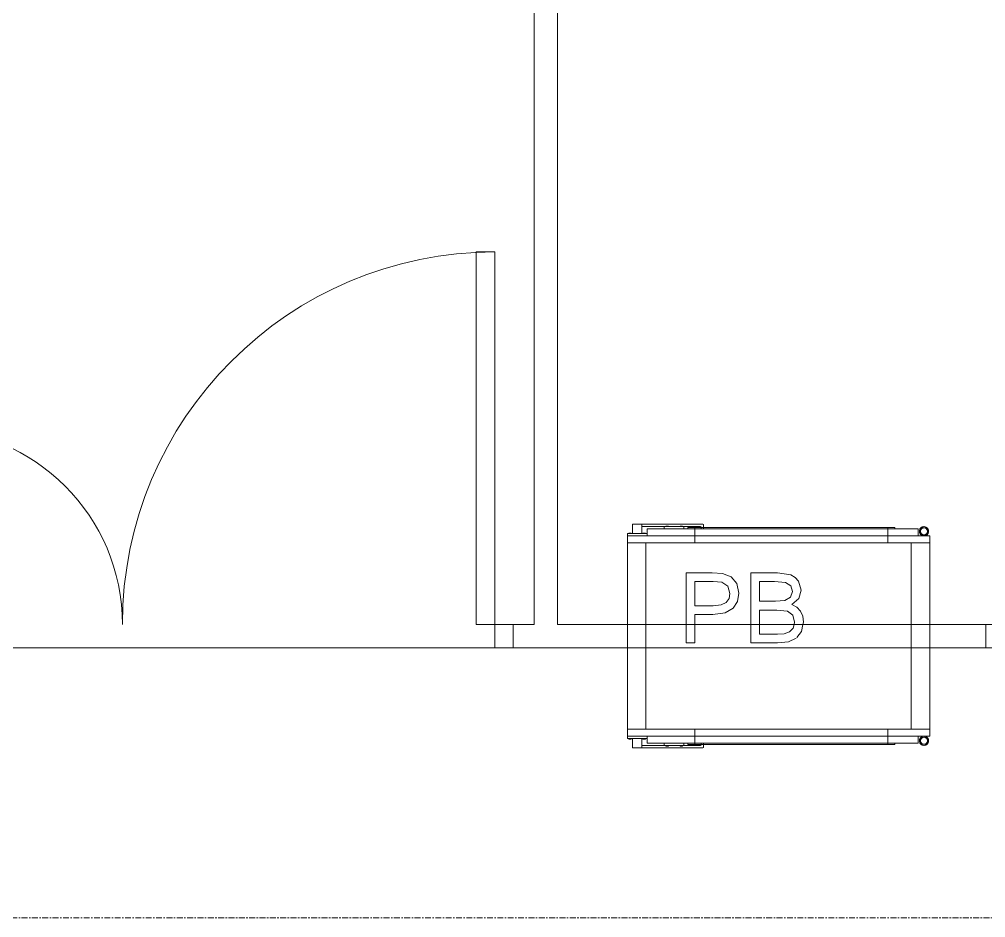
# Model space of a CAD drawing. Header units: millimetres. Extents: x -22227 to 20164, y 15335 to 61747.
# Drawn here: x -17065 to -14989, y 44437 to 46367 of the extents above; entities that cross this region are included whole.
import ezdxf

# ---------------------------------------------------------------- set-up
doc = ezdxf.new("R2010")
doc.units = ezdxf.units.MM
doc.linetypes.add('Grid Line', pattern=[22.225, 12.7, -3.175, 3.175, -3.175])
for name, color, linetype, lineweight in [('A-DETL-GENF', 7, 'Continuous', 5), ('A-WALL', 7, 'Continuous', 9), ('S-GRID', 7, 'Continuous', 9)]:
    doc.layers.add(name, color=color, linetype=linetype, lineweight=lineweight)
for name, color, linetype, lineweight, true_color in [('A-DOOR', 5, 'Continuous', 9, 0x0000ff), ('A-FLOR', 7, 'Continuous', 9, 0x007f00), ('A-GLAZ', 7, 'Continuous', 9, 0x00007f)]:
    doc.layers.add(name, color=color, linetype=linetype, lineweight=lineweight, true_color=true_color)

# ---------------------------------------------------------------- blocks, each defined once
blk = doc.blocks.new('Cư_a đôi ca_nh lê_ch - _D2 _1300x2200__TrongNha-1164139-MẶT BẰNG BỐ TRÍ THIẾT BỊ')
at = {"layer": 'A-DETL-GENF', "color": 253, "lineweight": 9, "true_color": 0xaaaaaa}
for p, q in [((-785, -25), (-745, -25)), ((-785, -25), (-785, -825)), ((-745, -25), (-745, -825)), ((435, -25), (395, -25)), ((395, -25), (395, -445)), ((435, -25), (435, -445)), ((435, -445), (395, -445)), ((-785, -825), (-745, -825))]:
    blk.add_line(p, q, dxfattribs=at)
for centre, radius, start, end in [((-785, -25), 800, 270, 360), ((435, -25), 420, 180, 270)]:
    blk.add_arc(centre, radius, start, end, dxfattribs=at)
at = {"layer": 'A-DOOR', "color": 254, "true_color": 0xccccff}
for p, q in [((-825, -25), (-825, 25)), ((-825, 25), (-785, 25)), ((-785, -25), (-785, 25)), ((435, 25), (475, 25)), ((435, -25), (435, 25)), ((475, 25), (475, -25)), ((-785, -25), (-825, -25)), ((475, -25), (435, -25))]:
    blk.add_line(p, q, dxfattribs=at)
at = {"layer": 'A-DOOR', "color": 161, "true_color": 0xaaaaff}
for p, q in [((-825, 25), (-785, 25)), ((-785, 25), (-785, -25)), ((435, -25), (435, 25)), ((435, 25), (475, 25)), ((-785, -25), (-825, -25)), ((475, -25), (435, -25))]:
    blk.add_line(p, q, dxfattribs=at)
at = {"layer": 'A-DOOR', "color": 254, "true_color": 0xe0e0ff}
for p, q in [((-825, -25), (-825, 25)), ((475, -25), (475, 25))]:
    blk.add_line(p, q, dxfattribs=at)
blk = doc.blocks.new('Passbox - KT 500x500x400-V32-MẶT BẰNG BỐ TRÍ THIẾT BỊ')
at = {"layer": 'A-GLAZ', "color": 254, "true_color": 0xcccce5}
for p, q in [((-294.1, 240), (-314.1, 240)), ((-314.1, 220), (-314.1, 240)), ((-294.1, 240), (-294.1, 235)), ((-294.1, 240), (-163, 240)), ((-245.8, 235), (-294.1, 235)), ((-294.1, 235), (-294.1, 220)), ((-245.8, 230), (-282.6, 230)), ((-282.6, 220), (-282.6, 230)), ((-245.8, 235), (-203.4, 235)), ((-245.8, 230), (-245.8, 235)), ((-203.4, 230), (-245.8, 230)), ((-240.7, 236.3), (-242.1, 236.3)), ((-242.1, 236.3), (-240.7, 236.3)), ((-242.1, 235), (-242.1, 236.3)), ((-240.7, 235), (-242.1, 235)), ((-242.1, 235), (-240.7, 235)), ((-237.9, 236.3), (-240.7, 236.3)), ((-240.7, 236.3), (-237.9, 236.3)), ((-240.7, 235), (-240.7, 236.3)), ((-240.7, 235), (-240.7, 236.3)), ((-237.9, 235), (-240.7, 235)), ((-240.7, 235), (-237.9, 235)), ((-237.9, 236.3), (-236.5, 236.3)), ((-236.5, 236.3), (-237.9, 236.3)), ((-237.9, 236.3), (-237.9, 235)), ((-237.9, 235), (-237.9, 236.3)), ((-237.9, 235), (-236.5, 235)), ((-236.5, 235), (-237.9, 235)), ((-236.5, 235), (-236.5, 236.3)), ((-210.3, 236.3), (-211.8, 236.3)), ((-211.8, 236.3), (-210.3, 236.3)), ((-211.8, 235), (-211.8, 236.3)), ((-210.3, 235), (-211.8, 235)), ((-211.8, 235), (-210.3, 235)), ((-210.3, 236.3), (-207.5, 236.3)), ((-207.5, 236.3), (-210.3, 236.3)), ((-210.3, 236.3), (-210.3, 235)), ((-210.3, 235), (-210.3, 236.3)), ((-210.3, 235), (-207.5, 235)), ((-207.5, 235), (-210.3, 235)), ((-207.5, 236.3), (-206.1, 236.3)), ((-206.1, 236.3), (-207.5, 236.3)), ((-207.5, 235), (-207.5, 236.3)), ((-207.5, 235), (-207.5, 236.3)), ((-207.5, 235), (-206.1, 235)), ((-206.1, 235), (-207.5, 235)), ((-206.1, 235), (-206.1, 236.3)), ((-168, 235), (-203.4, 235)), ((-203.4, 235), (-203.4, 230)), ((-193, 230), (-203.4, 230)), ((-195, 230), (-135, 230)), ((-195, 230), (-193, 230)), ((-180.3, 233), (-193, 233)), ((-178.5, 233), (-180, 233)), ((-180, 233), (-178.5, 233)), ((-180, 232.2), (-180, 200)), ((-166.8, 233), (-177.7, 233)), ((-177.7, 233), (-166.8, 233)), ((-135, 233), (-165.2, 233)), ((-165.2, 233), (-135, 233)), ((-161, 238), (-161, 233)), ((-135, 233), (190, 233)), ((190, 233), (-135, 233)), ((190, 230), (-135, 230)), ((220.2, 233), (190, 233)), ((190, 233), (220.2, 233)), ((190, 230), (250, 230)), ((232.7, 233), (221.8, 233)), ((221.8, 233), (232.7, 233)), ((235, 233), (233.5, 233)), ((233.5, 233), (235, 233)), ((235, 230.8), (235, 233)), ((235, 200), (235, 230)), ((248, 233), (235.3, 233)), ((248, 230), (250, 230)), ((300, 230), (248, 230)), ((300, 230), (300, 215)), ((-314.1, 220), (-325, 220)), ((-325, 215), (-325, 220)), ((-282.6, 215), (-325, 215)), ((-325, 200), (-325, 215)), ((-320.7, 220), (-322.1, 220)), ((-322.1, 220), (-320.7, 220)), ((-320.7, 220), (-322.1, 220)), ((-322.1, 220), (-320.7, 220)), ((-317.9, 220), (-320.7, 220)), ((-320.7, 220), (-317.9, 220)), ((-317.9, 220), (-320.7, 220)), ((-320.7, 220), (-317.9, 220)), ((-317.9, 220), (-316.5, 220)), ((-316.5, 220), (-317.9, 220)), ((-317.9, 220), (-316.5, 220)), ((-316.5, 220), (-317.9, 220)), ((-294.1, 220), (-314.1, 220)), ((-282.6, 220), (-294.1, 220)), ((-290.3, 220), (-291.8, 220)), ((-291.8, 220), (-290.3, 220)), ((-290.3, 220), (-291.8, 220)), ((-291.8, 220), (-290.3, 220)), ((-290.3, 220), (-287.5, 220)), ((-287.5, 220), (-290.3, 220)), ((-290.3, 220), (-287.5, 220)), ((-287.5, 220), (-290.3, 220)), ((-287.5, 220), (-286.1, 220)), ((-286.1, 220), (-287.5, 220)), ((-287.5, 220), (-286.1, 220)), ((-286.1, 220), (-287.5, 220)), ((-282.6, 215), (-282.6, 220)), ((300, 215), (-282.6, 215)), ((325, 215), (300, 215)), ((325, 215), (325, 200)), ((-325, 200), (-325, 25)), ((-285, 200), (-285, 25)), ((-285, 200), (-285, 25)), ((285, 200), (285, 25)), ((285, 25), (285, 200)), ((325, 200), (325, 25)), ((-198.5, 25), (-198.5, 135.8)), ((-198.5, 135.8), (-142.7, 135.8)), ((-142.7, 135.8), (-120.2, 134.4)), ((-120.2, 134.4), (-101.9, 127.4)), ((-101.9, 127.4), (-90, 112.8)), ((-59.6, 25), (-59.6, 135.8)), ((-59.6, 135.8), (-2.1, 135.8)), ((-2.1, 135.8), (26, 131.4)), ((26, 131.4), (35.5, 125.8)), ((35.5, 125.8), (42.7, 117.8)), ((-140.8, 117), (-179.7, 117)), ((-179.7, 117), (-179.7, 65.2)), ((-121.9, 115.7), (-140.8, 117)), ((-109.2, 107.2), (-121.9, 115.7)), ((-104.4, 91.6), (-109.2, 107.2)), ((-90, 112.8), (-85.5, 92.3)), ((-9, 117), (-40.8, 117)), ((-40.8, 117), (-40.8, 74.6)), ((15.2, 115), (-9, 117)), ((26, 107.8), (15.2, 115)), ((29.8, 95.5), (26, 107.8)), ((42.7, 117.8), (48.7, 98.5)), ((-106.4, 80.5), (-104.4, 91.6)), ((-85.5, 92.3), (-88.6, 74.5)), ((13.7, 76.3), (25.8, 83.2)), ((25.8, 83.2), (29.8, 95.5)), ((48.7, 98.5), (43.6, 80.9)), ((-179.7, 65.2), (-140.3, 65.2)), ((-140.3, 65.2), (-123.6, 66.9)), ((-123.6, 66.9), (-112.6, 72.1)), ((-112.6, 72.1), (-106.4, 80.5)), ((-88.6, 74.5), (-97.7, 59.7)), ((-40.8, 74.6), (-6.4, 74.6)), ((-6.4, 74.6), (13.7, 76.3)), ((43.6, 80.9), (28.3, 67.6)), ((28.3, 67.6), (39, 62)), ((-141.4, 46.4), (-179.7, 46.4)), ((-179.7, 46.4), (-179.7, 25)), ((-114.7, 49.7), (-141.4, 46.4)), ((-97.7, 59.7), (-114.7, 49.7)), ((-4, 55.8), (-40.8, 55.8)), ((-40.8, 55.8), (-40.8, 25)), ((19.3, 53.3), (-4, 55.8)), ((30.9, 44.5), (19.3, 53.3)), ((34.5, 29.9), (30.9, 44.5)), ((39, 62), (46.9, 53.5)), ((46.9, 53.5), (51.8, 42.7)), ((51.8, 42.7), (53.4, 30.1)), ((-325, -25), (-325, 25)), ((-198.5, 25), (-198.5, -14.8)), ((-179.7, -14.8), (-179.7, 25)), ((-59.6, 25), (-59.6, -14.8)), ((-40.8, 4), (-40.8, 25)), ((33.4, 25), (31.5, 17.2)), ((33.4, 25), (34.5, 29.9)), ((48.9, 9.8), (52.3, 25)), ((53.4, 30.1), (52.3, 25)), ((325, 25), (325, -25)), ((-2.2, 4), (-40.8, 4)), ((11.8, 4.7), (-2.2, 4)), ((23.6, 8.8), (11.8, 4.7)), ((31.5, 17.2), (23.6, 8.8)), ((39.2, -2.9), (48.9, 9.8)), ((-198.5, -14.8), (-179.7, -14.8)), ((-59.6, -14.8), (-2.6, -14.8)), ((-2.6, -14.8), (21.6, -12.2)), ((21.6, -12.2), (38, -4.6)), ((-325, -25), (-325, -200)), ((-285, -25), (-285, -200)), ((-285, -25), (-285, -200)), ((285, -25), (285, -200)), ((285, -200), (285, -25)), ((325, -25), (325, -200)), ((-325, -200), (-325, -215)), ((-180, -200), (-180, -230)), ((235, -232.2), (235, -200)), ((325, -200), (325, -215)), ((-325, -215), (-282.6, -215)), ((-325, -215), (-325, -220)), ((-325, -220), (-314.1, -220)), ((-320.7, -220), (-322.1, -220)), ((-322.1, -220), (-320.7, -220)), ((-320.7, -220), (-322.1, -220)), ((-322.1, -220), (-320.7, -220)), ((-317.9, -220), (-320.7, -220)), ((-320.7, -220), (-317.9, -220)), ((-317.9, -220), (-320.7, -220)), ((-320.7, -220), (-317.9, -220)), ((-317.9, -220), (-316.5, -220)), ((-316.5, -220), (-317.9, -220)), ((-317.9, -220), (-316.5, -220)), ((-316.5, -220), (-317.9, -220)), ((-314.1, -220), (-294.1, -220)), ((-314.1, -220), (-314.1, -240)), ((-294.1, -220), (-294.1, -235)), ((-294.1, -220), (-282.6, -220)), ((-290.3, -220), (-291.8, -220)), ((-291.8, -220), (-290.3, -220)), ((-290.3, -220), (-291.8, -220)), ((-291.8, -220), (-290.3, -220)), ((-290.3, -220), (-287.5, -220)), ((-287.5, -220), (-290.3, -220)), ((-290.3, -220), (-287.5, -220)), ((-287.5, -220), (-290.3, -220)), ((-287.5, -220), (-286.1, -220)), ((-286.1, -220), (-287.5, -220)), ((-287.5, -220), (-286.1, -220)), ((-286.1, -220), (-287.5, -220)), ((-282.6, -220), (-282.6, -215)), ((-282.6, -215), (300, -215)), ((-282.6, -220), (-282.6, -230)), ((300, -215), (300, -230)), ((300, -215), (325, -215)), ((-314.1, -240), (-294.1, -240)), ((-294.1, -235), (-245.8, -235)), ((-294.1, -235), (-294.1, -240)), ((-163, -240), (-294.1, -240)), ((-282.6, -230), (-245.8, -230)), ((-245.8, -230), (-203.4, -230)), ((-245.8, -230), (-245.8, -235)), ((-203.4, -235), (-245.8, -235)), ((-240.7, -235), (-242.1, -235)), ((-242.1, -235), (-240.7, -235)), ((-242.1, -235), (-242.1, -236.3)), ((-240.7, -236.3), (-242.1, -236.3)), ((-242.1, -236.3), (-240.7, -236.3)), ((-237.9, -235), (-240.7, -235)), ((-240.7, -235), (-237.9, -235)), ((-240.7, -235), (-240.7, -236.3)), ((-240.7, -235), (-240.7, -236.3)), ((-237.9, -236.3), (-240.7, -236.3)), ((-240.7, -236.3), (-237.9, -236.3)), ((-237.9, -235), (-236.5, -235)), ((-236.5, -235), (-237.9, -235)), ((-237.9, -236.3), (-237.9, -235)), ((-237.9, -235), (-237.9, -236.3)), ((-237.9, -236.3), (-236.5, -236.3)), ((-236.5, -236.3), (-237.9, -236.3)), ((-236.5, -235), (-236.5, -236.3)), ((-210.3, -235), (-211.8, -235)), ((-211.8, -235), (-210.3, -235)), ((-211.8, -235), (-211.8, -236.3)), ((-210.3, -236.3), (-211.8, -236.3)), ((-211.8, -236.3), (-210.3, -236.3)), ((-210.3, -235), (-207.5, -235)), ((-207.5, -235), (-210.3, -235)), ((-210.3, -236.3), (-210.3, -235)), ((-210.3, -235), (-210.3, -236.3)), ((-210.3, -236.3), (-207.5, -236.3)), ((-207.5, -236.3), (-210.3, -236.3)), ((-207.5, -235), (-206.1, -235)), ((-206.1, -235), (-207.5, -235)), ((-207.5, -235), (-207.5, -236.3)), ((-207.5, -235), (-207.5, -236.3)), ((-207.5, -236.3), (-206.1, -236.3)), ((-206.1, -236.3), (-207.5, -236.3)), ((-206.1, -235), (-206.1, -236.3)), ((-203.4, -230), (-203.4, -235)), ((-203.4, -230), (-193, -230)), ((-203.4, -235), (-168, -235)), ((-193, -230), (-195, -230)), ((-135, -230), (-195, -230)), ((-193, -233), (-180.3, -233)), ((-180, -230.8), (-180, -233)), ((-180, -233), (-178.5, -233)), ((-178.5, -233), (-180, -233)), ((-177.7, -233), (-166.8, -233)), ((-166.8, -233), (-177.7, -233)), ((-165.2, -233), (-135, -233)), ((-135, -233), (-165.2, -233)), ((-161, -233), (-161, -238)), ((-135, -230), (190, -230)), ((190, -233), (-135, -233)), ((-135, -233), (190, -233)), ((250, -230), (190, -230)), ((190, -233), (220.2, -233)), ((220.2, -233), (190, -233)), ((221.8, -233), (232.7, -233)), ((232.7, -233), (221.8, -233)), ((233.5, -233), (235, -233)), ((235, -233), (233.5, -233)), ((235.3, -233), (248, -233)), ((250, -230), (248, -230)), ((248, -230), (300, -230))]:
    blk.add_line(p, q, dxfattribs=at)
at = {"layer": 'A-GLAZ', "color": 9, "true_color": 0xaaaad4}
for p, q in [((-314.1, 240), (-294.1, 240)), ((-314.1, 220), (-314.1, 240)), ((-163, 240), (-294.1, 240)), ((-294.1, 220), (-294.1, 240)), ((-294.1, 235), (-245.8, 235)), ((-282.6, 230), (300, 230)), ((-282.6, 215), (-282.6, 230)), ((-245.8, 235), (-203.4, 235)), ((-245.8, 230), (-245.8, 235)), ((-240.7, 236.3), (-242.1, 236.3)), ((-242.1, 236.3), (-240.7, 236.3)), ((-242.1, 235), (-242.1, 236.3)), ((-237.9, 236.3), (-240.7, 236.3)), ((-240.7, 236.3), (-237.9, 236.3)), ((-240.7, 235), (-240.7, 236.3)), ((-240.7, 235), (-240.7, 236.3)), ((-237.9, 236.3), (-236.5, 236.3)), ((-236.5, 236.3), (-237.9, 236.3)), ((-237.9, 236.3), (-237.9, 235)), ((-237.9, 235), (-237.9, 236.3)), ((-236.5, 235), (-236.5, 236.3)), ((-210.3, 236.3), (-211.8, 236.3)), ((-211.8, 236.3), (-210.3, 236.3)), ((-211.8, 235), (-211.8, 236.3)), ((-210.3, 236.3), (-207.5, 236.3)), ((-207.5, 236.3), (-210.3, 236.3)), ((-210.3, 236.3), (-210.3, 235)), ((-210.3, 235), (-210.3, 236.3)), ((-207.5, 236.3), (-206.1, 236.3)), ((-206.1, 236.3), (-207.5, 236.3)), ((-207.5, 235), (-207.5, 236.3)), ((-207.5, 235), (-207.5, 236.3)), ((-206.1, 235), (-206.1, 236.3)), ((-203.4, 235), (-168, 235)), ((-203.4, 230), (-203.4, 235)), ((-195, 233), (-195, 230)), ((-193, 233), (-195, 233)), ((-135, 233), (-195, 233)), ((-161, 233), (-161, 238)), ((-135, 233), (190, 233)), ((250, 233), (190, 233)), ((250, 233), (248, 233)), ((250, 230), (250, 233)), ((300, 215), (300, 230)), ((-325, 220), (-282.6, 220)), ((-325, 215), (-325, 220)), ((-325, 215), (325, 215)), ((-325, 200), (-325, 215)), ((-320.7, 221.3), (-322.1, 221.3)), ((-322.1, 221.3), (-320.7, 221.3)), ((-320.7, 221.3), (-322.1, 221.3)), ((-322.1, 221.3), (-320.7, 221.3)), ((-322.1, 220), (-322.1, 221.3)), ((-322.1, 220), (-322.1, 221.3)), ((-317.9, 221.3), (-320.7, 221.3)), ((-320.7, 221.3), (-317.9, 221.3)), ((-317.9, 221.3), (-320.7, 221.3)), ((-320.7, 221.3), (-317.9, 221.3)), ((-320.7, 220), (-320.7, 221.3)), ((-320.7, 220), (-320.7, 221.3)), ((-320.7, 220), (-320.7, 221.3)), ((-320.7, 220), (-320.7, 221.3)), ((-317.9, 221.3), (-316.5, 221.3)), ((-316.5, 221.3), (-317.9, 221.3)), ((-317.9, 221.3), (-316.5, 221.3)), ((-316.5, 221.3), (-317.9, 221.3)), ((-317.9, 221.3), (-317.9, 220)), ((-317.9, 220), (-317.9, 221.3)), ((-317.9, 221.3), (-317.9, 220)), ((-317.9, 220), (-317.9, 221.3)), ((-316.5, 220), (-316.5, 221.3)), ((-316.5, 220), (-316.5, 221.3)), ((-290.3, 221.3), (-291.8, 221.3)), ((-291.8, 221.3), (-290.3, 221.3)), ((-290.3, 221.3), (-291.8, 221.3)), ((-291.8, 221.3), (-290.3, 221.3)), ((-291.8, 220), (-291.8, 221.3)), ((-291.8, 220), (-291.8, 221.3)), ((-290.3, 221.3), (-287.5, 221.3)), ((-287.5, 221.3), (-290.3, 221.3)), ((-290.3, 221.3), (-287.5, 221.3)), ((-287.5, 221.3), (-290.3, 221.3)), ((-290.3, 221.3), (-290.3, 220)), ((-290.3, 220), (-290.3, 221.3)), ((-290.3, 221.3), (-290.3, 220)), ((-290.3, 220), (-290.3, 221.3)), ((-287.5, 221.3), (-286.1, 221.3)), ((-286.1, 221.3), (-287.5, 221.3)), ((-287.5, 221.3), (-286.1, 221.3)), ((-286.1, 221.3), (-287.5, 221.3)), ((-287.5, 220), (-287.5, 221.3)), ((-287.5, 220), (-287.5, 221.3)), ((-287.5, 220), (-287.5, 221.3)), ((-287.5, 220), (-287.5, 221.3)), ((-286.1, 220), (-286.1, 221.3)), ((-286.1, 220), (-286.1, 221.3)), ((325, 200), (325, 215)), ((325, 200), (-325, 200)), ((-325, 25), (-325, 200)), ((-325, 200), (325, 200)), ((325, 200), (325, 25)), ((-142.7, 135.8), (-198.5, 135.8)), ((-198.5, 135.8), (-198.5, 25)), ((-120.2, 134.4), (-142.7, 135.8)), ((-101.9, 127.4), (-120.2, 134.4)), ((-90, 112.8), (-101.9, 127.4)), ((-2.1, 135.8), (-59.6, 135.8)), ((-59.6, 135.8), (-59.6, 25)), ((26, 131.4), (-2.1, 135.8)), ((35.5, 125.8), (26, 131.4)), ((42.7, 117.8), (35.5, 125.8)), ((-179.7, 65.2), (-179.7, 117)), ((-179.7, 117), (-140.8, 117)), ((-140.8, 117), (-121.9, 115.7)), ((-121.9, 115.7), (-109.2, 107.2)), ((-109.2, 107.2), (-104.4, 91.6)), ((-85.5, 92.3), (-90, 112.8)), ((-40.8, 74.6), (-40.8, 117)), ((-40.8, 117), (-9, 117)), ((-9, 117), (15.2, 115)), ((15.2, 115), (26, 107.8)), ((26, 107.8), (29.8, 95.5)), ((48.7, 98.5), (42.7, 117.8)), ((-104.4, 91.6), (-106.4, 80.5)), ((-88.6, 74.5), (-85.5, 92.3)), ((25.8, 83.2), (13.7, 76.3)), ((29.8, 95.5), (25.8, 83.2)), ((43.6, 80.9), (48.7, 98.5)), ((-140.3, 65.2), (-179.7, 65.2)), ((-123.6, 66.9), (-140.3, 65.2)), ((-112.6, 72.1), (-123.6, 66.9)), ((-106.4, 80.5), (-112.6, 72.1)), ((-97.7, 59.7), (-88.6, 74.5)), ((-6.4, 74.6), (-40.8, 74.6)), ((13.7, 76.3), (-6.4, 74.6)), ((28.3, 67.6), (43.6, 80.9)), ((39, 62), (28.3, 67.6)), ((-179.7, 25), (-179.7, 46.4)), ((-179.7, 46.4), (-141.4, 46.4)), ((-141.4, 46.4), (-114.7, 49.7)), ((-114.7, 49.7), (-97.7, 59.7)), ((-40.8, 25), (-40.8, 55.8)), ((-40.8, 55.8), (-4, 55.8)), ((-4, 55.8), (19.3, 53.3)), ((19.3, 53.3), (30.9, 44.5)), ((30.9, 44.5), (34.5, 29.9)), ((46.9, 53.5), (39, 62)), ((51.8, 42.7), (46.9, 53.5)), ((53.4, 30.1), (51.8, 42.7)), ((34.5, 29.9), (33.4, 25)), ((52.3, 25), (53.4, 30.1)), ((-325, -200), (-325, -25)), ((325, -25), (325, -200)), ((-325, -200), (325, -200)), ((-325, -200), (-325, -215)), ((325, -200), (-325, -200)), ((325, -215), (325, -200)), ((-325, -215), (-325, -220)), ((325, -215), (-325, -215)), ((-282.6, -220), (-325, -220)), ((-322.1, -220), (-322.1, -221.3)), ((-322.1, -220), (-322.1, -221.3)), ((-320.7, -221.3), (-322.1, -221.3)), ((-322.1, -221.3), (-320.7, -221.3)), ((-320.7, -221.3), (-322.1, -221.3)), ((-322.1, -221.3), (-320.7, -221.3)), ((-320.7, -220), (-320.7, -221.3)), ((-320.7, -220), (-320.7, -221.3)), ((-320.7, -220), (-320.7, -221.3)), ((-320.7, -220), (-320.7, -221.3)), ((-317.9, -221.3), (-320.7, -221.3)), ((-320.7, -221.3), (-317.9, -221.3)), ((-317.9, -221.3), (-320.7, -221.3)), ((-320.7, -221.3), (-317.9, -221.3)), ((-317.9, -221.3), (-317.9, -220)), ((-317.9, -220), (-317.9, -221.3)), ((-317.9, -221.3), (-317.9, -220)), ((-317.9, -220), (-317.9, -221.3)), ((-317.9, -221.3), (-316.5, -221.3)), ((-316.5, -221.3), (-317.9, -221.3)), ((-317.9, -221.3), (-316.5, -221.3)), ((-316.5, -221.3), (-317.9, -221.3)), ((-316.5, -220), (-316.5, -221.3)), ((-316.5, -220), (-316.5, -221.3)), ((-314.1, -220), (-314.1, -240)), ((-294.1, -240), (-294.1, -220)), ((-291.8, -220), (-291.8, -221.3)), ((-291.8, -220), (-291.8, -221.3)), ((-290.3, -221.3), (-291.8, -221.3)), ((-291.8, -221.3), (-290.3, -221.3)), ((-290.3, -221.3), (-291.8, -221.3)), ((-291.8, -221.3), (-290.3, -221.3)), ((-290.3, -221.3), (-290.3, -220)), ((-290.3, -220), (-290.3, -221.3)), ((-290.3, -221.3), (-290.3, -220)), ((-290.3, -220), (-290.3, -221.3)), ((-290.3, -221.3), (-287.5, -221.3)), ((-287.5, -221.3), (-290.3, -221.3)), ((-290.3, -221.3), (-287.5, -221.3)), ((-287.5, -221.3), (-290.3, -221.3)), ((-287.5, -220), (-287.5, -221.3)), ((-287.5, -220), (-287.5, -221.3)), ((-287.5, -220), (-287.5, -221.3)), ((-287.5, -220), (-287.5, -221.3)), ((-287.5, -221.3), (-286.1, -221.3)), ((-286.1, -221.3), (-287.5, -221.3)), ((-287.5, -221.3), (-286.1, -221.3)), ((-286.1, -221.3), (-287.5, -221.3)), ((-286.1, -220), (-286.1, -221.3)), ((-286.1, -220), (-286.1, -221.3)), ((-282.6, -215), (-282.6, -230)), ((300, -230), (300, -215)), ((-294.1, -240), (-314.1, -240)), ((-245.8, -235), (-294.1, -235)), ((-294.1, -240), (-163, -240)), ((300, -230), (-282.6, -230)), ((-245.8, -230), (-245.8, -235)), ((-203.4, -235), (-245.8, -235)), ((-242.1, -235), (-242.1, -236.3)), ((-240.7, -236.3), (-242.1, -236.3)), ((-242.1, -236.3), (-240.7, -236.3)), ((-240.7, -235), (-240.7, -236.3)), ((-240.7, -235), (-240.7, -236.3)), ((-237.9, -236.3), (-240.7, -236.3)), ((-240.7, -236.3), (-237.9, -236.3)), ((-237.9, -236.3), (-237.9, -235)), ((-237.9, -235), (-237.9, -236.3)), ((-237.9, -236.3), (-236.5, -236.3)), ((-236.5, -236.3), (-237.9, -236.3)), ((-236.5, -235), (-236.5, -236.3)), ((-211.8, -235), (-211.8, -236.3)), ((-210.3, -236.3), (-211.8, -236.3)), ((-211.8, -236.3), (-210.3, -236.3)), ((-210.3, -236.3), (-210.3, -235)), ((-210.3, -235), (-210.3, -236.3)), ((-210.3, -236.3), (-207.5, -236.3)), ((-207.5, -236.3), (-210.3, -236.3)), ((-207.5, -235), (-207.5, -236.3)), ((-207.5, -235), (-207.5, -236.3)), ((-207.5, -236.3), (-206.1, -236.3)), ((-206.1, -236.3), (-207.5, -236.3)), ((-206.1, -235), (-206.1, -236.3)), ((-203.4, -235), (-203.4, -230)), ((-168, -235), (-203.4, -235)), ((-195, -230), (-195, -233)), ((-195, -233), (-135, -233)), ((-195, -233), (-193, -233)), ((-161, -238), (-161, -233)), ((190, -233), (-135, -233)), ((190, -233), (250, -233)), ((248, -233), (250, -233)), ((250, -233), (250, -230))]:
    blk.add_line(p, q, dxfattribs=at)
at = {"layer": 'A-GLAZ', "color": 254, "true_color": 0xe0e0ef}
for p, q in [((-294.1, 235), (-294.1, 240)), ((-294.1, 240), (-294.1, 235)), ((-203.4, 235), (-245.8, 235)), ((-203.4, 235), (-245.8, 235)), ((-245.8, 230), (-203.4, 230)), ((-203.4, 230), (-245.8, 230)), ((-240.7, 235), (-242.1, 235)), ((-242.1, 235), (-240.7, 235)), ((-237.9, 235), (-240.7, 235)), ((-240.7, 235), (-237.9, 235)), ((-237.9, 235), (-236.5, 235)), ((-236.5, 235), (-237.9, 235)), ((-210.3, 235), (-211.8, 235)), ((-211.8, 235), (-210.3, 235)), ((-210.3, 235), (-207.5, 235)), ((-207.5, 235), (-210.3, 235)), ((-207.5, 235), (-206.1, 235)), ((-206.1, 235), (-207.5, 235)), ((-193, 230), (-180.3, 230)), ((-180, 230), (-193, 230)), ((-178.5, 233), (-180, 233)), ((-180, 233), (-178.5, 233)), ((-178.5, 230), (-180, 230)), ((-180, 230), (-178.5, 230)), ((-166.8, 233), (-177.7, 233)), ((-177.7, 233), (-174, 233)), ((-174, 230), (-177.7, 230)), ((-177.7, 230), (-174, 230)), ((-174.2, 233), (-177.4, 233)), ((-174, 233), (-166.8, 233)), ((-166.8, 230), (-174, 230)), ((-174, 230), (-166.8, 230)), ((-166, 232.8), (-166, 230)), ((-166, 230), (-166, 232.8)), ((-135, 230), (-165.2, 230)), ((-165.2, 230), (-146.6, 230)), ((-146.6, 233), (-161.2, 233)), ((-161.2, 233), (-157.5, 233)), ((-161, 230.8), (-161, 233)), ((-157.5, 233), (-146.6, 233)), ((-135, 233), (-146.6, 233)), ((-146.6, 233), (-135, 233)), ((-146.6, 230), (-135, 230)), ((190, 233), (-135, 233)), ((-135, 233), (190, 233)), ((-135, 230), (190, 230)), ((190, 230), (-135, 230)), ((220.2, 233), (190, 233)), ((190, 233), (201.6, 233)), ((212.5, 230), (190, 230)), ((190, 230), (201.6, 230)), ((201.6, 233), (220.2, 233)), ((201.6, 230), (212.5, 230)), ((220.2, 230), (212.5, 230)), ((212.5, 230), (220.2, 230)), ((232.7, 233), (221.8, 233)), ((221.8, 233), (229, 233)), ((232.7, 230), (221.8, 230)), ((221.8, 230), (229, 230)), ((229, 233), (232.7, 233)), ((229, 230), (232.7, 230)), ((232.4, 233), (229.2, 233)), ((235, 233), (233.5, 233)), ((233.5, 233), (235, 233)), ((235, 230), (233.5, 230)), ((233.5, 230), (235, 230)), ((248, 230), (235, 230)), ((235.3, 230), (242, 230)), ((242, 230), (248, 230)), ((-325, 215), (-282.6, 215)), ((-180, 215), (-325, 215)), ((-314.1, 220), (-294.1, 220)), ((-294.1, 220), (-314.1, 220)), ((-282.6, 220), (-282.6, 215)), ((-282.6, 215), (-282.6, 220)), ((-282.6, 215), (-180, 215)), ((-178.5, 215), (-180, 215)), ((-180, 215), (-174, 215)), ((-174, 215), (-178.5, 215)), ((-157.5, 215), (-174, 215)), ((-174, 215), (-166.8, 215)), ((-166.8, 215), (-157.5, 215)), ((-146.6, 215), (-157.5, 215)), ((-157.5, 215), (-146.6, 215)), ((-135, 215), (-146.6, 215)), ((-146.6, 215), (-135, 215)), ((-135, 215), (190, 215)), ((190, 215), (-135, 215)), ((201.6, 215), (190, 215)), ((190, 215), (201.6, 215)), ((221.8, 215), (201.6, 215)), ((201.6, 215), (221.8, 215)), ((229, 215), (221.8, 215)), ((221.8, 215), (233.5, 215)), ((235, 215), (229, 215)), ((233.5, 215), (235, 215)), ((235, 215), (300, 215)), ((300, 215), (235, 215)), ((-325, 200), (-285, 200)), ((-325, 200), (-285, 200)), ((285, 200), (-285, 200)), ((-180, 200), (-285, 200)), ((-180, 200), (-135, 200)), ((-178.5, 200), (-180, 200)), ((-166.8, 200), (-178.5, 200)), ((-157.5, 200), (-166.8, 200)), ((-146.6, 200), (-157.5, 200)), ((-135, 200), (-146.6, 200)), ((190, 200), (-135, 200)), ((-135, 200), (190, 200)), ((190, 200), (233.5, 200)), ((201.6, 200), (190, 200)), ((212.5, 200), (201.6, 200)), ((221.8, 200), (212.5, 200)), ((229, 200), (221.8, 200)), ((235, 200), (229, 200)), ((233.5, 200), (235, 200)), ((285, 200), (235, 200)), ((285, 200), (325, 200)), ((285, 200), (325, 200)), ((-325, 25), (-325, -25)), ((-285, 25), (-285, -25)), ((-285, 25), (-285, -25)), ((-198.5, -14.8), (-198.5, 25)), ((-179.7, 25), (-179.7, -14.8)), ((-59.6, -14.8), (-59.6, 25)), ((-40.8, 25), (-40.8, 4)), ((31.5, 17.2), (33.4, 25)), ((52.3, 25), (48.9, 9.8)), ((285, 25), (285, -25)), ((285, -25), (285, 25)), ((325, 25), (325, -25)), ((-40.8, 4), (-2.2, 4)), ((-2.2, 4), (11.8, 4.7)), ((11.8, 4.7), (23.6, 8.8)), ((23.6, 8.8), (31.5, 17.2)), ((48.9, 9.8), (39.2, -2.9)), ((-179.7, -14.8), (-198.5, -14.8)), ((-2.6, -14.8), (-59.6, -14.8)), ((21.6, -12.2), (-2.6, -14.8)), ((38, -4.6), (21.6, -12.2)), ((-285, -200), (-325, -200)), ((-325, -200), (-285, -200)), ((-285, -200), (285, -200)), ((-180, -200), (-285, -200)), ((-178.5, -200), (-180, -200)), ((-180, -200), (-178.5, -200)), ((-174, -200), (-178.5, -200)), ((-178.5, -200), (-166.8, -200)), ((-166.8, -200), (-174, -200)), ((-157.5, -200), (-166.8, -200)), ((-166.8, -200), (-157.5, -200)), ((-146.6, -200), (-157.5, -200)), ((-157.5, -200), (-135, -200)), ((-135, -200), (-146.6, -200)), ((-135, -200), (190, -200)), ((190, -200), (-135, -200)), ((201.6, -200), (190, -200)), ((190, -200), (201.6, -200)), ((229, -200), (201.6, -200)), ((201.6, -200), (212.5, -200)), ((212.5, -200), (235, -200)), ((233.5, -200), (229, -200)), ((235, -200), (233.5, -200)), ((285, -200), (235, -200)), ((325, -200), (285, -200)), ((285, -200), (325, -200)), ((-282.6, -215), (-325, -215)), ((-325, -215), (-180, -215)), ((-294.1, -220), (-314.1, -220)), ((-314.1, -220), (-294.1, -220)), ((-282.6, -215), (-282.6, -220)), ((-180, -215), (-282.6, -215)), ((-282.6, -215), (-282.6, -219.3)), ((-180, -215), (-178.5, -215)), ((-174, -215), (-180, -215)), ((-178.5, -215), (-174, -215)), ((-174, -215), (-157.5, -215)), ((-166.8, -215), (-174, -215)), ((-157.5, -215), (-166.8, -215)), ((-157.5, -215), (-146.6, -215)), ((-146.6, -215), (-157.5, -215)), ((-146.6, -215), (-135, -215)), ((-135, -215), (-146.6, -215)), ((190, -215), (-135, -215)), ((-135, -215), (190, -215)), ((190, -215), (201.6, -215)), ((235, -215), (190, -215)), ((201.6, -215), (212.5, -215)), ((212.5, -215), (221.8, -215)), ((221.8, -215), (229, -215)), ((229, -215), (233.5, -215)), ((233.5, -215), (235, -215)), ((300, -215), (235, -215)), ((235, -215), (300, -215)), ((-294.1, -240), (-294.1, -235)), ((-294.1, -235), (-294.1, -240)), ((-203.4, -230), (-245.8, -230)), ((-245.8, -230), (-203.4, -230)), ((-245.8, -235), (-203.4, -235)), ((-245.8, -235), (-203.4, -235)), ((-240.7, -235), (-242.1, -235)), ((-242.1, -235), (-240.7, -235)), ((-237.9, -235), (-240.7, -235)), ((-240.7, -235), (-237.9, -235)), ((-237.9, -235), (-236.5, -235)), ((-236.5, -235), (-237.9, -235)), ((-210.3, -235), (-211.8, -235)), ((-211.8, -235), (-210.3, -235)), ((-210.3, -235), (-207.5, -235)), ((-207.5, -235), (-210.3, -235)), ((-207.5, -235), (-206.1, -235)), ((-206.1, -235), (-207.5, -235)), ((-187, -230), (-193, -230)), ((-193, -230), (-180, -230)), ((-180.3, -230), (-187, -230)), ((-180, -230), (-178.5, -230)), ((-178.5, -230), (-180, -230)), ((-180, -233), (-178.5, -233)), ((-178.5, -233), (-180, -233)), ((-177.7, -230), (-166.8, -230)), ((-174, -230), (-177.7, -230)), ((-177.7, -233), (-174, -233)), ((-174, -233), (-177.7, -233)), ((-177.4, -233), (-174.2, -233)), ((-166.8, -230), (-174, -230)), ((-174, -233), (-166.8, -233)), ((-166.8, -233), (-174, -233)), ((-166, -233), (-166, -230.2)), ((-166, -230.2), (-166, -233)), ((-165.2, -230), (-157.5, -230)), ((-135, -230), (-165.2, -230)), ((-161.2, -233), (-135, -233)), ((-157.5, -233), (-161.2, -233)), ((-161, -232.2), (-161, -230)), ((-157.5, -230), (-146.6, -230)), ((-146.6, -233), (-157.5, -233)), ((-146.6, -230), (-135, -230)), ((-135, -233), (-146.6, -233)), ((190, -230), (-135, -230)), ((-135, -230), (190, -230)), ((-135, -233), (190, -233)), ((190, -233), (-135, -233)), ((190, -230), (201.6, -230)), ((201.6, -230), (190, -230)), ((190, -233), (201.6, -233)), ((201.6, -233), (190, -233)), ((201.6, -230), (212.5, -230)), ((212.5, -230), (201.6, -230)), ((201.6, -233), (212.5, -233)), ((212.5, -233), (201.6, -233)), ((212.5, -230), (220.2, -230)), ((220.2, -230), (212.5, -230)), ((212.5, -233), (220.2, -233)), ((220.2, -233), (212.5, -233)), ((221.8, -230), (229, -230)), ((229, -230), (221.8, -230)), ((221.8, -233), (229, -233)), ((229, -233), (221.8, -233)), ((229, -230), (232.7, -230)), ((232.7, -230), (229, -230)), ((229, -233), (232.7, -233)), ((232.7, -233), (229, -233)), ((229.2, -233), (232.4, -233)), ((233.5, -230), (235, -230)), ((235, -230), (233.5, -230)), ((233.5, -233), (235, -233)), ((235, -233), (233.5, -233)), ((235, -230), (248, -230)), ((248, -230), (235.3, -230))]:
    blk.add_line(p, q, dxfattribs=at)
at = {"layer": 'A-GLAZ', "color": 7, "true_color": 0xececf5}
for p, q in [((-178.5, 230), (-180, 230)), ((-180, 230), (-178.5, 230)), ((-174.5, 230), (-177.7, 230)), ((-177.7, 230), (-174.5, 230)), ((-167, 233), (-174.2, 233)), ((-167.6, 230), (-174, 230)), ((-174, 230), (-167.6, 230)), ((-161.2, 233), (-165.2, 233)), ((-165.2, 233), (-161.2, 233)), ((-158.4, 230), (-165.2, 230)), ((-165.2, 230), (-158.4, 230)), ((-165, 230), (-161, 230)), ((-161, 230), (-165, 230)), ((-135, 233), (-161.2, 233)), ((-161, 233), (-161, 230.8)), ((-147.7, 230), (-157.5, 230)), ((-157.5, 230), (-147.7, 230)), ((-136.1, 230), (-146.6, 230)), ((-146.6, 230), (-136.1, 230)), ((190, 233), (-135, 233)), ((190, 230), (-135, 230)), ((-135, 230), (190, 230)), ((220, 233), (190, 233)), ((200.6, 230), (190, 230)), ((190, 230), (200.6, 230)), ((211.6, 230), (201.6, 230)), ((201.6, 230), (211.6, 230)), ((220.2, 230), (212.5, 230)), ((212.5, 230), (220.2, 230)), ((228.4, 230), (221.8, 230)), ((221.8, 230), (228.4, 230)), ((229.2, 233), (222, 233)), ((232.7, 230), (229, 230)), ((229, 230), (232.7, 230)), ((235, 230), (233.5, 230)), ((233.5, 230), (235, 230)), ((-174, 215), (-178.5, 215)), ((-178.5, 215), (-143.1, 215)), ((-166.8, 215), (-174, 215)), ((-157.5, 215), (-166.8, 215)), ((-146.6, 215), (-157.5, 215)), ((-143.1, 215), (-146.6, 215)), ((-135, 215), (-141.4, 215)), ((-141.4, 215), (-135, 215)), ((190, 215), (-135, 215)), ((-135, 215), (190, 215)), ((233.5, 215), (190, 215)), ((190, 215), (212.5, 215)), ((212.5, 215), (229, 215)), ((229, 215), (233.5, 215)), ((-285, 200), (-180, 200)), ((-285, 200), (-180, 200)), ((-180, 200), (-157.5, 200)), ((-135, 200), (-180, 200)), ((-157.5, 200), (-135, 200)), ((-135, 200), (190, 200)), ((190, 200), (-135, 200)), ((190, 200), (233.5, 200)), ((221.8, 200), (190, 200)), ((235, 200), (221.8, 200)), ((233.5, 200), (235, 200)), ((235, 200), (285, 200)), ((235, 200), (285, 200)), ((-180, -200), (-285, -200)), ((-285, -200), (-180, -200)), ((-174, -200), (-180, -200)), ((-180, -200), (-178.5, -200)), ((-178.5, -200), (-166.8, -200)), ((-135, -200), (-174, -200)), ((-166.8, -200), (-157.5, -200)), ((-157.5, -200), (-135, -200)), ((190, -200), (-135, -200)), ((-135, -200), (190, -200)), ((229, -200), (190, -200)), ((190, -200), (201.6, -200)), ((201.6, -200), (233.5, -200)), ((235, -200), (229, -200)), ((233.5, -200), (235, -200)), ((285, -200), (235, -200)), ((235, -200), (285, -200)), ((-178.5, -215), (-146.6, -215)), ((-174, -215), (-178.5, -215)), ((-146.6, -215), (-174, -215)), ((-146.6, -215), (-135, -215)), ((-135, -215), (-146.6, -215)), ((-135, -215), (190, -215)), ((190, -215), (-135, -215)), ((190, -215), (212.5, -215)), ((233.5, -215), (190, -215)), ((212.5, -215), (221.8, -215)), ((221.8, -215), (229, -215)), ((229, -215), (233.5, -215)), ((-180, -230), (-178.5, -230)), ((-178.5, -230), (-180, -230)), ((-177.7, -230), (-174, -230)), ((-174, -230), (-177.7, -230)), ((-174.2, -233), (-167, -233)), ((-173.4, -230), (-166.8, -230)), ((-166.8, -230), (-173.4, -230)), ((-165.2, -230), (-157.5, -230)), ((-157.5, -230), (-165.2, -230)), ((-165.2, -233), (-161.2, -233)), ((-161.2, -233), (-165.2, -233)), ((-165, -230), (-161, -230)), ((-161, -230), (-165, -230)), ((-161.2, -233), (-135, -233)), ((-161, -230), (-161, -232.2)), ((-156.6, -230), (-146.6, -230)), ((-146.6, -230), (-156.6, -230)), ((-145.6, -230), (-135, -230)), ((-135, -230), (-145.6, -230)), ((-135, -230), (190, -230)), ((190, -230), (-135, -230)), ((-135, -233), (190, -233)), ((190, -233), (220, -233)), ((191.1, -230), (201.6, -230)), ((201.6, -230), (191.1, -230)), ((202.7, -230), (212.5, -230)), ((212.5, -230), (202.7, -230)), ((213.4, -230), (220.2, -230)), ((220.2, -230), (213.4, -230)), ((222, -233), (229.2, -233)), ((222.6, -230), (229, -230)), ((229, -230), (222.6, -230)), ((229.5, -230), (232.7, -230)), ((232.7, -230), (229.5, -230)), ((233.5, -230), (235, -230)), ((235, -230), (233.5, -230))]:
    blk.add_line(p, q, dxfattribs=at)
at = {"layer": 'A-GLAZ', "color": 7, "true_color": 0xf3f3f9}
for p, q in [((-177.4, 230), (-174.6, 230)), ((-174.4, 230), (-177.4, 230)), ((-161.2, 233), (-165, 233)), ((232.4, 230), (229, 230)), ((229.2, 230), (232.4, 230)), ((-178.5, 215), (-180, 215)), ((-180, 215), (-178.5, 215)), ((235, 215), (233.5, 215)), ((233.5, 215), (235, 215)), ((233.5, 200), (-178.5, 200)), ((233.5, -200), (-178.5, -200)), ((-180, -215), (-178.5, -215)), ((-178.5, -215), (-180, -215)), ((233.5, -215), (235, -215)), ((235, -215), (233.5, -215)), ((-174.2, -230), (-177.4, -230)), ((-177.4, -230), (-174, -230)), ((-165, -233), (-161.2, -233)), ((229.4, -230), (232.4, -230)), ((232.4, -230), (229.6, -230))]:
    blk.add_line(p, q, dxfattribs=at)
at = {"layer": 'A-GLAZ', "color": 7, "true_color": 0xf7f7fb}
for p, q in [((-174.2, 230), (-167.7, 230)), ((-167.5, 230), (-174, 230)), ((-165, 230), (-158.5, 230)), ((-158.3, 230), (-165, 230)), ((-157.7, 230), (-147.7, 230)), ((-147.6, 230), (-157.5, 230)), ((-146.7, 230), (-136.1, 230)), ((-136.1, 230), (-146.6, 230)), ((-135, 230), (190, 230)), ((200.6, 230), (-135, 230)), ((190, 230), (200.7, 230)), ((211.5, 230), (201.6, 230)), ((201.7, 230), (205.5, 230)), ((205.5, 230), (211.7, 230)), ((220, 230), (212.5, 230)), ((212.7, 230), (220, 230)), ((228.3, 230), (221.8, 230)), ((222, 230), (228.6, 230)), ((-178.5, 215), (-143, 215)), ((-143, 215), (-178.5, 215)), ((-141.4, 215), (233.5, 215)), ((233.5, 215), (-141.4, 215)), ((-178.5, 200), (233.5, 200)), ((-178.5, 200), (233.5, 200)), ((233.5, -200), (-178.5, -200)), ((-178.5, -200), (233.5, -200)), ((233.5, -215), (-178.5, -215)), ((-178.5, -215), (233.5, -215)), ((-167, -230), (-173.6, -230)), ((-173.3, -230), (-166.8, -230)), ((-157.7, -230), (-165, -230)), ((-165, -230), (-157.5, -230)), ((-146.7, -230), (-156.7, -230)), ((-156.5, -230), (-146.6, -230)), ((-135, -230), (-145.7, -230)), ((-145.6, -230), (190, -230)), ((190, -230), (-135, -230)), ((201.7, -230), (191.1, -230)), ((191.1, -230), (201.6, -230)), ((202.6, -230), (212.5, -230)), ((212.7, -230), (202.7, -230)), ((213.3, -230), (220, -230)), ((220, -230), (213.5, -230)), ((222.5, -230), (229, -230)), ((229.2, -230), (222.7, -230))]:
    blk.add_line(p, q, dxfattribs=at)
at = {"layer": 'A-GLAZ', "color": 9, "true_color": 0xaaaad4}
for centre, radius, start, end in [((-168, 233), 2, 0, 90), ((-168, 233), 2, 15, 75), ((-163, 238), 2, 360, 90), ((312.5, 225), 10, 0, 180), ((312.5, 225), 10, 0, 150), ((312.5, 225), 10, 0, 150), ((312.5, 225), 10, 0, 150), ((312.5, 225), 7.5, 0, 180), ((312.5, 225), 10, 165, 180), ((312.5, 225), 10, 165, 180), ((312.5, 225), 10, 165, 180), ((312.5, 225), 10, 180, 360), ((312.5, 225), 10, 180, 330), ((312.5, 225), 10, 180, 330), ((312.5, 225), 10, 180, 330), ((312.5, 225), 7.5, 180, 360), ((312.5, 225), 10, 345, 360), ((312.5, 225), 10, 345, 360), ((312.5, 225), 10, 345, 360), ((312.5, -225), 10, 0, 180), ((312.5, -225), 10, 150, 180), ((312.5, -225), 10, 150, 180), ((312.5, -225), 10, 150, 180), ((312.5, -225), 10, 180, 195), ((312.5, -225), 10, 180, 195), ((312.5, -225), 10, 180, 195), ((312.5, -225), 10, 180, 360), ((312.5, -225), 10, 210, 0), ((312.5, -225), 10, 210, 360), ((312.5, -225), 10, 210, 0), ((312.5, -225), 7.5, 0, 180), ((312.5, -225), 7.5, 180, 360), ((312.5, -225), 10, 45, 135), ((312.5, -225), 10, 45, 135), ((312.5, -225), 10, 45, 135), ((312.5, -225), 10, 0, 15), ((312.5, -225), 10, 0, 15), ((312.5, -225), 10, 0, 15), ((-168, -233), 2, 270, 0), ((-168, -233), 2, 285, 345), ((-163, -238), 2, 270, 0)]:
    blk.add_arc(centre, radius, start, end, dxfattribs=at)
at = {"layer": 'A-GLAZ', "color": 254, "true_color": 0xcccce5}
for centre, radius, start, end in [((-168, 233), 2, 75, 90), ((-168, 233), 2, 0, 15), ((-163, 238), 2, 0, 90), ((312.5, 225), 10, 150, 165), ((312.5, 225), 10, 150, 165), ((312.5, 225), 7.5, 90, 120), ((312.5, 225), 7.5, 90, 120), ((312.5, 225), 7.5, 165, 180), ((312.5, 225), 7.5, 165, 180), ((312.5, 225), 7.5, 180, 210), ((312.5, 225), 7.5, 180, 210), ((312.5, 225), 7.5, 225, 315), ((312.5, 225), 7.5, 225, 315), ((312.5, 225), 7.5, 0, 15), ((312.5, 225), 7.5, 0, 15), ((312.5, 225), 7.5, 345, 360), ((312.5, 225), 7.5, 345, 360), ((312.5, 225), 10, 330, 345), ((312.5, 225), 10, 330, 345), ((312.5, -225), 10, 195, 210), ((312.5, -225), 10, 195, 210), ((312.5, -225), 10, 135, 150), ((312.5, -225), 10, 135, 150), ((312.5, -225), 7.5, 165, 180), ((312.5, -225), 7.5, 165, 180), ((312.5, -225), 7.5, 180, 195), ((312.5, -225), 7.5, 180, 195), ((312.5, -225), 10, 15, 45), ((312.5, -225), 10, 15, 45), ((312.5, -225), 7.5, 0, 15), ((312.5, -225), 7.5, 0, 15), ((312.5, -225), 7.5, 345, 360), ((312.5, -225), 7.5, 345, 0), ((-168, -233), 2, 270, 285), ((-168, -233), 2, 345, 0), ((-163, -238), 2, 270, 0), ((312.5, -225), 7.5, 240, 270), ((312.5, -225), 7.5, 240, 270)]:
    blk.add_arc(centre, radius, start, end, dxfattribs=at)
at = {"layer": 'A-GLAZ', "color": 254, "true_color": 0xe0e0ef}
for centre, radius, start, end in [((312.5, 225), 10, 150, 165), ((312.5, 225), 7.5, 150, 165), ((312.5, 225), 7.5, 150, 165), ((312.5, 225), 7.5, 135, 150), ((312.5, 225), 7.5, 135, 150), ((312.5, 225), 7.5, 105, 120), ((312.5, 225), 7.5, 90, 105), ((312.5, 225), 7.5, 75, 90), ((312.5, 225), 7.5, 75, 90), ((312.5, 225), 7.5, 60, 75), ((312.5, 225), 7.5, 60, 75), ((312.5, 225), 7.5, 15, 60), ((312.5, 225), 7.5, 15, 60), ((312.5, 225), 7.5, 165, 180), ((312.5, 225), 7.5, 180, 195), ((312.5, 225), 7.5, 195, 210), ((312.5, 225), 7.5, 210, 225), ((312.5, 225), 7.5, 210, 225), ((312.5, 225), 7.5, 225, 240), ((312.5, 225), 7.5, 240, 300), ((312.5, 225), 7.5, 300, 315), ((312.5, 225), 7.5, 315, 330), ((312.5, 225), 7.5, 315, 330), ((312.5, 225), 7.5, 330, 345), ((312.5, 225), 7.5, 330, 345), ((312.5, 225), 7.5, 0, 15), ((312.5, 225), 7.5, 345, 360), ((312.5, 225), 10, 330, 345), ((312.5, -225), 10, 195, 210), ((312.5, -225), 10, 135, 150), ((312.5, -225), 7.5, 165, 180), ((312.5, -225), 7.5, 180, 195), ((312.5, -225), 7.5, 150, 165), ((312.5, -225), 7.5, 150, 165), ((312.5, -225), 7.5, 195, 210), ((312.5, -225), 7.5, 195, 210), ((312.5, -225), 7.5, 60, 150), ((312.5, -225), 7.5, 135, 150), ((312.5, -225), 7.5, 120, 135), ((312.5, -225), 7.5, 105, 120), ((312.5, -225), 7.5, 75, 105), ((312.5, -225), 7.5, 60, 75), ((312.5, -225), 7.5, 49.6789, 60), ((312.5, -225), 7.5, 49.6789, 60), ((312.5, -225), 7.5, 15, 30), ((312.5, -225), 7.5, 15, 30), ((312.5, -225), 7.5, 330, 345), ((312.5, -225), 7.5, 330, 345), ((312.5, -225), 10, 30, 45), ((312.5, -225), 7.5, 0, 15), ((312.5, -225), 7.5, 345, 0), ((312.5, -225), 10, 15, 30), ((312.5, -225), 7.5, 210, 225), ((312.5, -225), 7.5, 210, 225), ((312.5, -225), 7.5, 240, 255), ((312.5, -225), 7.5, 255, 270), ((312.5, -225), 7.5, 270, 285), ((312.5, -225), 7.5, 270, 285), ((312.5, -225), 7.5, 285, 300), ((312.5, -225), 7.5, 285, 300), ((312.5, -225), 7.5, 300, 315), ((312.5, -225), 7.5, 300, 315), ((312.5, -225), 7.5, 315, 330), ((312.5, -225), 7.5, 315, 330)]:
    blk.add_arc(centre, radius, start, end, dxfattribs=at)
at = {"layer": 'A-GLAZ', "color": 7, "true_color": 0xf3f3f9}
for centre, start, end in [((312.5, 225), 135, 165), ((312.5, 225), 15, 90), ((312.5, 225), 210, 225), ((312.5, 225), 315, 345), ((312.5, -225), 49.6789, 165), ((312.5, -225), 195, 225), ((312.5, -225), 270, 345), ((312.5, -225), 15, 30)]:
    blk.add_arc(centre, 7.5, start, end, dxfattribs=at)
at = {"layer": 'A-GLAZ', "color": 7, "true_color": 0xececf5}
for centre, start, end in [((312.5, 225), 120, 135), ((312.5, 225), 120, 135), ((312.5, -225), 30, 49.6789), ((312.5, -225), 45, 49.6789), ((312.5, -225), 30, 45), ((312.5, -225), 225, 240), ((312.5, -225), 225, 240)]:
    blk.add_arc(centre, 7.5, start, end, dxfattribs=at)
at = {"layer": 'A-GLAZ', "color": 7, "true_color": 0xfafafc}
for centre, start, end in [((312.5, 225), 120, 135), ((312.5, -225), 30, 49.6789), ((312.5, -225), 225, 240)]:
    blk.add_arc(centre, 7.5, start, end, dxfattribs=at)
blk = doc.blocks.new('AK-SGS-M3-A_rvt-1-MẶT BẰNG BỐ TRÍ THIẾT BỊ')
at = {"layer": 'A-WALL', "color": 253, "true_color": 0xaaaaaa}
for p, q in [((-15958.6, 46406.9), (-15958.6, 45066.9)), ((-15908.6, 45066.9), (-15908.6, 46406.9)), ((-15958.6, 45066.9), (-16003.6, 45066.9)), ((-16003.6, 45066.9), (-16003.6, 45016.9)), ((-14988.6, 45066.9), (-15908.6, 45066.9)), ((-16003.6, 45016.9), (-14988.6, 45016.9))]:
    blk.add_line(p, q, dxfattribs=at)
at = {"layer": 'A-WALL', "color": 254, "true_color": 0xcccccc}
for p, q in [((-15958.6, 46406.9), (-15958.6, 45066.9)), ((-15908.6, 45066.9), (-15908.6, 46406.9)), ((-15958.6, 45066.9), (-16003.6, 45066.9)), ((-15758.6, 45066.9), (-15908.6, 45066.9)), ((-15758.6, 45066.9), (-15758.6, 45016.9)), ((-15632.1, 45066.9), (-15758.6, 45066.9)), ((-15493.2, 45066.9), (-15613.3, 45066.9)), ((-15400.2, 45066.9), (-15474.4, 45066.9)), ((-15108.6, 45066.9), (-15381.3, 45066.9)), ((-15108.6, 45066.9), (-15108.6, 45016.9)), ((-14988.6, 45066.9), (-15108.6, 45066.9)), ((-16003.6, 45016.9), (-15758.6, 45016.9)), ((-15758.6, 45016.9), (-15108.6, 45016.9)), ((-15108.6, 45016.9), (-14988.6, 45016.9))]:
    blk.add_line(p, q, dxfattribs=at)
at = {"layer": 'A-WALL', "color": 254, "true_color": 0xe0e0e0}
for p, q in [((-16003.6, 45016.9), (-16003.6, 45066.9)), ((-15758.6, 45016.9), (-15758.6, 45066.9)), ((-15758.6, 45066.9), (-15718.6, 45066.9)), ((-15613.3, 45066.9), (-15632.1, 45066.9)), ((-15474.4, 45066.9), (-15493.2, 45066.9)), ((-15381.3, 45066.9), (-15400.2, 45066.9)), ((-15148.6, 45066.9), (-15108.6, 45066.9)), ((-15108.6, 45066.9), (-15108.6, 45016.9)), ((-14988.6, 45016.9), (-14988.6, 45066.9)), ((-14988.6, 45066.9), (-14973.6, 45066.9)), ((-15718.6, 45016.9), (-15758.6, 45016.9)), ((-15108.6, 45016.9), (-15148.6, 45016.9)), ((-14973.6, 45016.9), (-14988.6, 45016.9))]:
    blk.add_line(p, q, dxfattribs=at)
at = {"layer": 'A-WALL', "color": 7, "true_color": 0xececec}
for p, q in [((-15718.6, 45066.9), (-15758.6, 45066.9)), ((-15718.6, 45066.9), (-15632.1, 45066.9)), ((-15613.3, 45066.9), (-15493.2, 45066.9)), ((-15474.4, 45066.9), (-15400.2, 45066.9)), ((-15381.3, 45066.9), (-15148.6, 45066.9)), ((-15108.6, 45066.9), (-15148.6, 45066.9)), ((-14988.6, 45016.9), (-14988.6, 45066.9)), ((-15758.6, 45016.9), (-15718.6, 45016.9)), ((-15148.6, 45016.9), (-15718.6, 45016.9)), ((-15148.6, 45016.9), (-15108.6, 45016.9))]:
    blk.add_line(p, q, dxfattribs=at)
at = {"layer": 'A-WALL', "color": 7, "true_color": 0xf3f3f3}
for p, q in [((-15632.1, 45066.9), (-15718.6, 45066.9)), ((-15632.1, 45066.9), (-15613.3, 45066.9)), ((-15493.2, 45066.9), (-15613.3, 45066.9)), ((-15493.2, 45066.9), (-15474.4, 45066.9)), ((-15400.2, 45066.9), (-15474.4, 45066.9)), ((-15400.2, 45066.9), (-15381.3, 45066.9)), ((-15148.6, 45066.9), (-15381.3, 45066.9)), ((-15718.6, 45016.9), (-15148.6, 45016.9))]:
    blk.add_line(p, q, dxfattribs=at)
at = {"layer": 'A-WALL', "color": 7, "true_color": 0xf7f7f7}
for p, q in [((-15613.3, 45066.9), (-15632.1, 45066.9)), ((-15474.4, 45066.9), (-15493.2, 45066.9)), ((-15381.3, 45066.9), (-15400.2, 45066.9))]:
    blk.add_line(p, q, dxfattribs=at)
at = {"layer": 'A-DOOR', "color": 9, "lineweight": 9, "true_color": 0xaaaad4, "rotation": 180}
blk.add_blockref('Cư_a đôi ca_nh lê_ch - _D2 _1300x2200__TrongNha-1164139-MẶT BẰNG BỐ TRÍ THIẾT BỊ', (-16828.6, 45041.9), dxfattribs=at)
at = {"layer": 'A-GLAZ', "color": 9, "lineweight": 9, "true_color": 0xaaaad4}
blk.add_blockref('Passbox - KT 500x500x400-V32-MẶT BẰNG BỐ TRÍ THIẾT BỊ', (-15433.6, 45041.9), dxfattribs=at)
blk = doc.blocks.new('AK-SGS-M3-Hrvt_rvt-1-MẶT BẰNG BỐ TRÍ THIẾT BỊ')
at = {"layer": 'A-FLOR', "color": 254, "true_color": 0xcce5cc}
for p, q in [((-16043.6, 45016.9), (-17263.6, 45016.9)), ((-16043.6, 45016.9), (-15758.6, 45016.9)), ((-15108.6, 45016.9), (-14988.6, 45016.9))]:
    blk.add_line(p, q, dxfattribs=at)
at = {"layer": 'A-FLOR', "color": 9, "true_color": 0xaad4aa}
blk.add_line((-17263.6, 45016.9), (-16043.6, 45016.9), dxfattribs=at)
at = {"layer": 'A-FLOR', "color": 254, "true_color": 0xe0efe0}
for p, q in [((-15758.6, 45016.9), (-16043.6, 45016.9)), ((-14988.6, 45016.9), (-15108.6, 45016.9))]:
    blk.add_line(p, q, dxfattribs=at)
at = {"layer": 'A-FLOR', "color": 7, "true_color": 0xf3f9f3}
for p, q in [((-15718.6, 45016.9), (-15758.6, 45016.9)), ((-15718.6, 45016.9), (-15148.6, 45016.9)), ((-15108.6, 45016.9), (-15148.6, 45016.9))]:
    blk.add_line(p, q, dxfattribs=at)
at = {"layer": 'A-FLOR', "color": 7, "true_color": 0xecf5ec}
for p, q in [((-15758.6, 45016.9), (-15718.6, 45016.9)), ((-15148.6, 45016.9), (-15108.6, 45016.9))]:
    blk.add_line(p, q, dxfattribs=at)
at = {"layer": 'A-FLOR', "color": 7, "true_color": 0xf7fbf7}
blk.add_line((-15148.6, 45016.9), (-15718.6, 45016.9), dxfattribs=at)

msp = doc.modelspace()

# ---------------------------------------------------------------- linework, layer by layer
at = {"layer": 'S-GRID', "linetype": 'Grid Line'}
msp.add_line((14912.1, 44436.9), (-21036.6, 44436.9), dxfattribs=at)

# ---------------------------------------------------------------- block references
at = {"lineweight": 5}
for name in ['AK-SGS-M3-Hrvt_rvt-1-MẶT BẰNG BỐ TRÍ THIẾT BỊ', 'AK-SGS-M3-A_rvt-1-MẶT BẰNG BỐ TRÍ THIẾT BỊ']:
    msp.add_blockref(name, (0, 0), dxfattribs=at)

doc.saveas('drawing.dxf')
